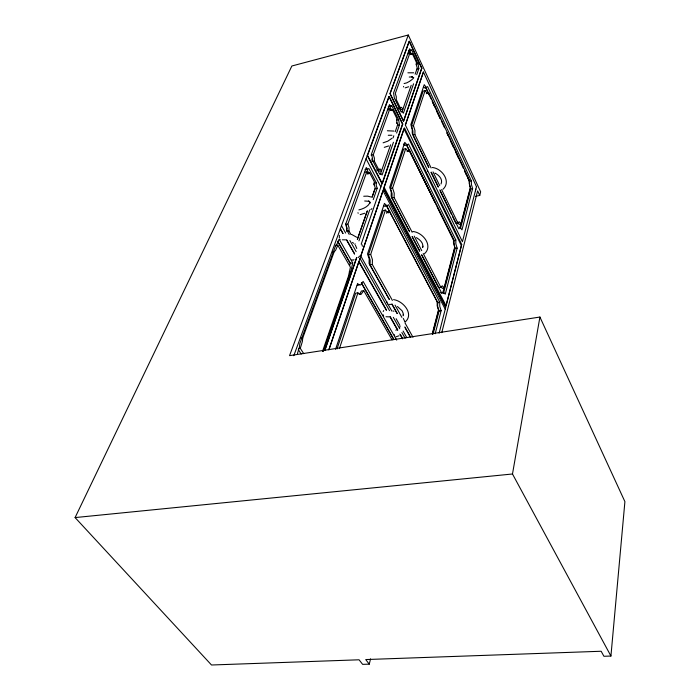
<?xml version="1.0" encoding="UTF-8"?>
<svg xmlns="http://www.w3.org/2000/svg" width="700" height="700" viewBox="0 0 700 700"><rect width="100%" height="100%" fill="white"/><g stroke="black" fill="none" stroke-linecap="round" stroke-linejoin="round"><path stroke-width="1.05" d="M373.94 184.817L374.124 183.242L376.311 182.77L368.804 168.508L367.71 169.181L366.257 167.562L345.546 224.56L347.856 224.096L366.739 171.894L364.516 172.375M346.832 230.51L346.771 227.098L345.73 224.009M346.868 228.148L346.658 229.88L349.204 234.404M369.267 664.142L365.724 659.558L601.16 651.254L603.907 656.276L610.925 656.04L624.907 501.637L539.919 317.047L289.546 355.652L408.284 35L291.865 66.001L75.093 517.58L211.505 665L359.074 659.794L362.635 664.361L369.267 664.142L370.562 658.866M339.334 235.322L339.377 237.834M422.835 247.074L422.931 246.234M475.869 189.044L475.423 190.785M428.881 167.291L412.213 133.105L412.274 129.22L410.848 124.617L424.226 84.665L426.195 87.325L427.604 86.616L471.363 180.88L471.406 184.494L472.614 188.606L461.974 229.854L460.171 227.693L458.885 228.83L439.836 189.752M464.406 170.371L469.481 181.274L469.525 184.879L470.733 188.991L460.574 228.112M437.876 208.084L453.845 240.362L454.668 247.345M409.255 230.939L391.178 196.289L391.274 192.08L389.725 187.276L404.784 142.354L406.928 144.979L408.476 144.034L455.823 239.995L455.849 243.88L457.144 248.141L445.261 294.166L443.301 292.092L441.892 293.493L421.811 255.001M389.209 299.408L369.058 263.506L369.197 258.921L367.517 253.925L384.449 203.394L386.785 205.966L388.5 204.75L439.731 302.076L439.74 306.259L441.123 310.686L435.181 333.734M437.194 301.438L437.159 305.812L438.646 310.45L432.381 334.547M383.828 205.949L385.315 206.439L386.33 205.196L437.666 302.418L437.666 306.6L439.058 311.019L433.072 334.058M610.925 656.04L512.488 473.988L539.919 317.047M414.89 134.593L414.951 130.524L413.446 125.685L425.101 90.598L423.132 91.079L411.416 126.166L412.912 130.987L412.851 135.065L414.89 134.593L431.121 167.965M412.195 232.286L394.126 197.549L394.223 193.13L392.595 188.099L405.703 148.645L403.629 149.117L390.451 188.545L392.079 193.576L391.974 197.995L409.579 231.726M400.05 326.287L399.822 327.224M408.441 50.601L409.211 51.065L411.731 50.059L418.058 63.709L418.836 68.582L416.727 74.664M389.305 299.241L370.046 264.898L370.186 260.094L368.428 254.861L383.233 210.525L385.42 210.079L387.879 212.765L388.623 212.782L389.69 211.461L387.52 211.899L386.453 213.22M392.385 300.387L372.304 264.477L372.444 259.674L370.685 254.432L385.42 210.079M388.246 106.4L389.095 106.82L391.764 105.726L398.641 119.691L399.464 124.854L396.629 133.035M376.311 182.77L376.233 185.334L377.186 188.256L373.249 199.605M376.591 170.153L378.77 169.68L374.308 161.105L374.395 158.121L373.284 154.674L389.926 108.623L387.817 109.13L388.29 109.97M372.12 161.586L372.216 158.611M350.901 234.447L348.941 230.956L349.064 227.701L347.856 224.096M410.541 54.574L412.527 54.058L411.469 54.495L410.078 52.561L408.074 53.086L408.502 53.909M390.521 110.451L392.621 109.944L391.449 110.547L389.926 108.623M366.739 171.894L368.41 173.784L369.714 172.979L367.168 174.072M475.475 196.306L479.754 195.44L480.655 191.826L408.284 35M441.77 332.666L477.619 190.838L479.754 195.44M439.119 333.209L445.725 307.3L383.635 188.834L360.771 255.999L391.851 311.115M432.39 333.314L438.655 309.243M459.918 227.596L470.225 188.002M440.93 286.51L442.312 288.374L444.36 288.024L454.869 247.642M457.258 222.136L459.165 224.438L461.116 224.061L470.523 187.871L469.227 183.558L469.219 179.786L428.654 92.61L426.685 93.091L426.326 93.756M443.494 293.466L455.166 248.509L453.477 243.162L453.486 239.102L409.596 150.377L407.531 150.841L407.129 151.602M442.96 292.241L454.431 248.203M369.714 203.088C369.81 201.197 370.352 202.423 368.821 201.241M422.669 247.564C423.658 243.53 420.919 240.686 417.428 238.245M403.121 315.787L403.226 313.451L402.106 310.809L397.451 306.521M297.43 353.535L299.434 347.025L299.801 343.621L335.773 245.227L337.041 243.959L339.115 239.19L352.713 262.955L350.875 271.416L323.277 351.549M349.764 265.3L350.394 263.384L337.82 241.474M339.421 348.574L357.936 292.819L355.618 293.221L337.006 348.941M335.545 349.335L357.63 283.421L358.514 284.55L360.517 285.04L363.125 281.435L396.716 340.13M329.035 349.239L358.803 261.8L386.321 310.301M328.86 349.921L383.04 190.724L445.244 309.181M405.37 125.099L423.43 72.039M324.887 349.947L356.65 257.46M361.217 244.169L402.456 124.119L388.894 96.504L293.79 355.723M324.94 350.236L356.685 257.801M303.73 353.658L300.274 348.32L302.365 341.521L302.741 337.969L334.224 251.676L335.58 250.311L337.776 245.236L335.422 245.691M322.507 351.418L348.46 276.203L350.42 267.207L337.776 245.236M358.951 240.879L369.679 209.921M413.569 83.781L403.392 113.181L402.115 111.571L401.179 112.087L394.38 98.157L393.558 92.995L409.631 48.764L410.848 50.435L411.731 50.059M393.444 142.249L382.104 174.982L380.713 173.407L379.671 174.081L372.251 159.854L372.33 157.308L371.376 154.359L389.463 104.58L390.793 106.234L391.764 105.726M357.385 239.26L367.089 211.409M372.12 196.971L374.99 188.72L377.186 188.256M357.385 239.444L367.412 210.665M372.067 197.304L375.287 188.055L374.168 184.616L374.264 181.589L369.714 172.979M402.036 111.641L411.206 85.295M415.126 74.218L417.27 68.04L416.316 64.873L416.36 62.309L412.527 54.058M380.293 174.431L390.618 144.769M393.094 137.839L393.811 135.782M395.238 131.67L397.749 124.469L396.707 121.161L396.777 118.388L392.621 109.944M410.078 52.561L395.281 93.476L396.314 96.784L396.244 99.522L400.339 107.922L398.265 108.421M383.197 311.526L383.688 310.564M421.645 254.861L438.743 287.621L440.799 287.271L442.286 285.81L444.36 288.024M452.55 216.449L455.901 223.317L457.852 222.941L459.209 221.76L461.116 224.061M359.721 294.158L361.428 291.025L363.738 290.623L360.99 294.481L358.864 294L357.936 292.819M369.749 203C368.043 206.614 363.414 208.81 358.89 209.904M441 184.03C442.899 180.303 440.16 176.129 436.012 173.653M409.596 150.377L408.634 151.489L407.96 151.393L405.703 148.645M354.812 244.361L355.11 243.801M428.654 92.61L427.175 93.38L425.101 90.598M378.77 169.68L379.995 168.893L381.631 170.756L379.461 171.229L378.368 169.724M425.294 87.728L425.635 87.098L431.174 98.998M400.339 107.922L401.441 107.328L402.938 109.226L400.873 109.716L399.376 107.826M359.266 256.471L359.686 256.016M371.892 208.617L370.877 209.571M392.035 138.25L387.809 141.173L383.11 142.817M358.111 257.556L358.715 257.031M442.986 189.271C451.57 181.536 441.91 168.236 432.276 167.501M424.48 253.733C433.562 245.648 422.642 232.243 412.869 231.507M405.125 322.035C414.461 314.011 403.06 300.834 393.584 299.635M359.205 284.777L357.184 285.512M406.026 145.224L404.854 145.442L403.41 144.034M352.783 260.067L351.662 259.963M399.044 335.781L395.999 336.796M388.675 145.941L384.274 147.341M364.822 213.22L360.159 214.646M408.669 86.765L405.186 87.85M353.238 260.041L354.06 259.77M395.806 330.19L396.392 330.015M416.08 64.207L418.058 63.709M416.85 69.081L418.836 68.582M404.101 83.545C408.091 83.379 414.54 77.735 413.717 77.604L411.793 76.904L409.246 77.044M396.559 120.181L398.641 119.691M397.381 125.344L399.464 124.854M411.416 126.166L413.446 125.685M371.096 155.164L373.284 154.674M372.846 161.429L374.308 161.105M390.451 188.545L392.595 188.099M469.481 181.274L471.363 180.88M391.974 197.995L394.126 197.549M470.733 188.991L472.614 188.606M346.631 231.411L348.941 230.956M332.649 251.983L334.224 251.676M368.428 254.861L370.685 254.432M453.845 240.362L455.823 239.995M350.394 263.384L352.713 262.955M455.166 248.509L457.144 248.141M370.046 264.898L372.304 264.477M349.317 271.696L350.875 271.416M437.666 302.418L439.731 302.076M439.058 311.019L441.123 310.686M301.061 338.231L302.741 337.969M407.899 72.8L413.656 72.791M298.585 348.582L300.274 348.32M387.371 130.76L393.925 131.075M388.255 135.284L391.904 135.266M440.668 292.512L441.901 292.757M363.729 196.245L367.649 196.14L371.096 196.998M364.683 200.996L368.918 201.276M342.283 239.811L345.8 239.838M75.093 517.58L512.488 473.988M385.998 316.741L389.384 316.864M389.261 304.412L390.889 304.404M424.812 87.964L423.57 87.255M393.033 310.94L393.942 311.246M368.445 201.101L369.303 201.425M351.627 234.412L356.668 237.256M434.919 173.119L435.47 173.373M416.29 237.632L416.859 237.921M365.015 169.365L365.951 169.706L366.59 168.998L368.602 172.795M352.494 242.41L353.588 243.267M355.408 245.219L356.764 248.474M339.841 239.26L340.165 239.733M298.322 349.606L301.201 354.051M387.336 303.45L387.651 303.94M403.296 318.412L404.959 321.834M363.738 290.623L392.096 339.902M337.514 241.237L350.245 263.419M361.366 282.791L393.934 339.535M361.41 283.15L393.838 339.623M340.375 228.76L343 233.389M346.675 239.873L354.55 253.759M358.951 261.511L386.444 309.977M390.215 316.636L397.766 329.936M400.461 334.688L402.614 338.494M340.305 228.935L342.947 233.59M346.649 240.109L354.567 254.074M390.092 316.951L397.652 330.269M399.805 334.066L402.509 338.826M341.495 225.706L345.678 233.109M349.86 240.511L356.142 251.606M359.993 258.431L389.533 310.686M393.295 317.336L399.744 328.738M401.887 332.535L405.116 338.24M396.139 318.719L399.884 325.369M403.104 331.065L406.849 337.724M391.983 304.01L397.329 313.547M404.828 326.9L410.707 337.391M391.86 304.132L397.154 313.582M405.108 327.757L410.41 337.207M395.027 305.113L401.896 317.398M405.072 323.067L412.991 337.243M386.488 205.774L437.946 303.214M366.056 158.742L380.87 186.952M367.238 155.523L381.99 183.706M412.265 236.714L419.799 251.151M412.09 236.547L419.632 251.002M414.199 236.145L421.724 250.618M423.229 253.505L440.799 287.271M406.411 144.498L436.905 206.124M406.166 144.27L429.879 192.185M430.841 194.136L434.717 201.968M437.132 206.85L454.073 241.08M389.672 106.225L391.51 109.953M431.261 172.174L438.41 186.83M413.332 136.045L428.636 167.423M431.025 172.322L438.2 187.031M440.116 190.951L451.596 214.489M433.029 171.894L439.714 185.64M441.621 189.56L457.852 222.941M409.736 50.575L411.547 54.469M432.092 100.975L440.405 118.816M441.324 120.803L444.561 127.741M446.863 132.702L450.1 139.641M451.019 141.619L463.479 168.385M425.469 87.027L429.152 94.938M432.836 102.839L434.674 106.794M436.975 111.737L440.195 118.659M447.099 133.481L448.026 135.459M450.327 140.403L453.548 147.315M455.849 152.259L458.605 158.191M465.054 172.025L466.891 175.98M467.81 177.957L469.656 181.912M383.661 316.172L383.189 314.773M427.402 170.59L427.63 171.159M403.489 86.45L403.681 86.966M346.071 225.662L346.762 228.165M394.398 334.731L394.634 335.475M357.971 212.695L358.155 213.308M361.996 244.659L362.364 246.225M396.498 122.544L396.707 123.515M386.715 301.507L386.855 302.19M413.656 77.578L413.656 77.578M403.322 314.886L403.322 314.921M461.352 245.534L445.699 306.906L383.635 188.457L403.961 128.765L461.352 245.534M461.72 244.519L446.11 305.777L384.169 187.399L404.442 127.82L461.72 244.519M476.464 186.673L462.438 241.701L405.344 125.046L423.404 71.986L476.464 186.673M421.654 68.215L403.445 121.24L389.935 93.651L409.168 41.23L421.654 68.215M421.855 68.171L403.646 121.196L390.145 93.599L409.369 41.178L421.855 68.171M402.789 124.04L382.34 183.627L367.588 155.444L389.226 96.416L402.789 124.04M369.889 202.633L369.574 203.446L369.889 202.633M412.195 76.956L411.749 76.921L412.204 76.965"/></g></svg>
